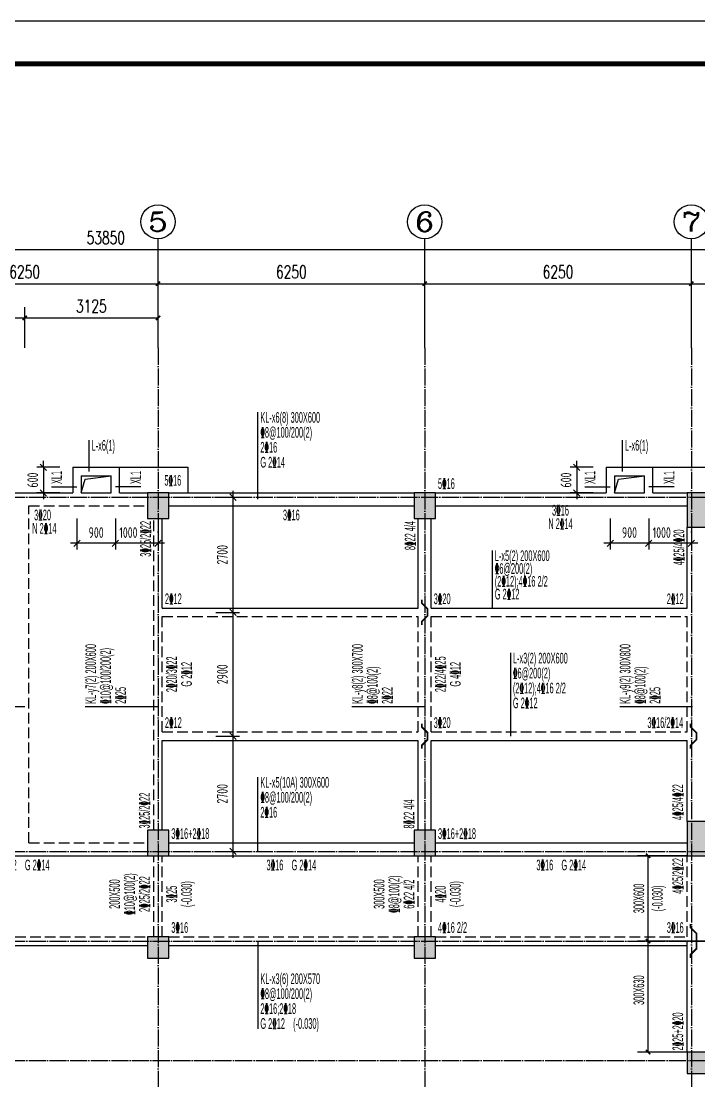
# Model space of a CAD drawing. Extents: x -441005 to 725361, y -182459 to 319313.
# Drawn here: x 319893 to 335775, y -116774 to -91950 of the extents above; entities that cross this region are included whole.
import ezdxf
from ezdxf.enums import TextEntityAlignment as Align

# ---------------------------------------------------------------- set-up
doc = ezdxf.new("R2010")
doc.units = 0
doc.header["$LTSCALE"] = 100
for name, pattern in [('DASHED', [0.75, 0.5, -0.25]), ('DOTE', [2.42, 2, -0.2, 0.02, -0.2]), ('HIDDEN', [7, 5, -2])]:
    doc.linetypes.add(name, pattern=pattern)
doc.layers.get('0').update_dxf_attribs({"linetype": 'CONTINUOUS'})
doc.layers.get('Defpoints').update_dxf_attribs({"linetype": 'CONTINUOUS'})
for name, color, linetype in [('AXIS', 3, 'CONTINUOUS'), ('AXIS_TEXT', 7, 'CONTINUOUS'), ('BEAM', 4, 'DASHED'), ('BEAM_CON', 4, 'CONTINUOUS'), ('B挑板&檐线', 6, 'CONTINUOUS'), ('COLU', 7, 'CONTINUOUS'), ('DOTE', 8, 'DOTE'), ('D洞口边线', 6, 'CONTINUOUS'), ('S审图修改', 2, 'CONTINUOUS'), ('吊筋', 1, 'CONTINUOUS'), ('图框', 7, 'CONTINUOUS'), ('尺寸标注', 3, 'CONTINUOUS'), ('梁平法1', 3, 'CONTINUOUS'), ('梁平法2', 8, 'CONTINUOUS')]:
    doc.layers.add(name, color=color, linetype=linetype)
doc.styles.add('_TCH_AXIS', font='COMPLEX', dxfattribs={"bigfont": 'GBCBIG'})
doc.styles.add('_TCH_DIM_T3', font='simplex_.ttf', dxfattribs={"width": 0.705882, "bigfont": 'GBCBIG'})
doc.styles.add('COMPLEX', font='COMPLEX')
doc.styles.add('DIM_FONT', font='tssdeng.shx', dxfattribs={"width": 0.7, "bigfont": '1.shx'})
doc.styles.get("Standard").update_dxf_attribs({"font": 'tssdeng.shx', "bigfont": '1.shx'})
doc.styles.add('梁平法', font='xxxxx.shx', dxfattribs={"bigfont": 'dxfs.shx'})
doc.dimstyles.new('_TCH_ARCH&&100', dxfattribs={"dimtxt": 297.5, "dimasz": 100, "dimexe": 250, "dimexo": 300, "dimgap": 126.25, "dimtad": 1, "dimdec": 0, "dimzin": 0, "dimdsep": 46, "dimtxsty": '_TCH_DIM_T3', "dimblk": 'ARCHTICK', "dimcen": 0.09, "dimclrt": 7, "dimazin": 2, "dimtfac": 1, "dimtdec": 0, "dimtix": 1, "dimtmove": 2, "dimatfit": 3, "dimfxl": 0, "dimtolj": 1, "dimtzin": 0, "dimarcsym": 0})
doc.dimstyles.new('axis', dxfattribs={"dimtxt": 300, "dimasz": 1, "dimexe": 250, "dimexo": 300, "dimgap": 150, "dimtad": 1, "dimdec": 0, "dimzin": 0, "dimdsep": 46, "dimtxsty": 'Standard', "dimblk": '_DIMX', "dimcen": 0.09, "dimse1": 1, "dimse2": 1, "dimclrt": 7, "dimadec": 1, "dimazin": 0, "dimtfac": 1, "dimtdec": 0, "dimtix": 1, "dimtmove": 2, "dimatfit": 3, "dimfxl": 0, "dimtolj": 1, "dimtzin": 0, "dimarcsym": 0})

# ---------------------------------------------------------------- blocks, each defined once
blk = doc.blocks.new('A2+1_2')
at = {"layer": '图框'}
blk.add_lwpolyline([(0, 0), (89100, 0), (89100, 42000), (0, 42000)], close=True, dxfattribs=at)
at = {"layer": '图框', "const_width": 120}
blk.add_lwpolyline([(2500, 1000), (88100, 1000), (88100, 41000), (2500, 41000)], close=True, dxfattribs=at)
blk = doc.blocks.new('_AXISO')
blk.add_circle((0, 0), 0.5)
at = {"layer": 'AXIS_TEXT', "style": 'COMPLEX', "width": 1.041667}
blk.add_attdef('A', text='', height=0.56, dxfattribs=at).set_placement((-0.25, -0.28), (0.25, -0.28), align=Align.FIT)
blk = doc.blocks.new('_ArchTick')
at = {"color": 0, "linetype": 'ByBlock', "const_width": 0.4}
blk.add_lwpolyline([(-0.5, -0.5), (0.5, 0.5)], dxfattribs=at)
blk = doc.blocks.new('*D2338')
at = {"layer": 'AXIS', "color": 0, "lineweight": -2}
for p, q in [((316850, -99600), (316850, -97850)), ((323100, -99600), (323100, -97850)), ((316850, -98100), (323100, -98100))]:
    blk.add_line(p, q, dxfattribs=at)
at = {"layer": 'Defpoints', "color": 0}
for p in [(323100, -98100), (316850, -99600), (323100, -99600)]:
    blk.add_point(p, dxfattribs=at)
at = {"layer": 'AXIS', "color": 0, "lineweight": -2, "xscale": 100, "yscale": 100, "zscale": 100, "rotation": 180}
blk.add_blockref('_ArchTick', (316850, -98100), dxfattribs=at)
at = {"layer": 'AXIS', "color": 0, "lineweight": -2, "xscale": 100, "yscale": 100, "zscale": 100}
blk.add_blockref('_ArchTick', (323100, -98100), dxfattribs=at)
at = {"layer": 'AXIS', "color": 7, "insert": (319975, -97824), "char_height": 297.5, "attachment_point": 5, "style": '_TCH_DIM_T3'}
blk.add_mtext('\\A1;6250', dxfattribs=at)
blk = doc.blocks.new('*D2339')
at = {"layer": 'AXIS', "color": 0, "lineweight": -2}
for p, q in [((323100, -99600), (323100, -97850)), ((329350, -99600), (329350, -97850)), ((323100, -98100), (329350, -98100))]:
    blk.add_line(p, q, dxfattribs=at)
at = {"layer": 'Defpoints', "color": 0}
for p in [(329350, -98100), (323100, -99600), (329350, -99600)]:
    blk.add_point(p, dxfattribs=at)
at = {"layer": 'AXIS', "color": 0, "lineweight": -2, "xscale": 100, "yscale": 100, "zscale": 100, "rotation": 180}
blk.add_blockref('_ArchTick', (323100, -98100), dxfattribs=at)
at = {"layer": 'AXIS', "color": 0, "lineweight": -2, "xscale": 100, "yscale": 100, "zscale": 100}
blk.add_blockref('_ArchTick', (329350, -98100), dxfattribs=at)
at = {"layer": 'AXIS', "color": 7, "insert": (326225, -97824), "char_height": 297.5, "attachment_point": 5, "style": '_TCH_DIM_T3'}
blk.add_mtext('\\A1;6250', dxfattribs=at)
blk = doc.blocks.new('*D2340')
at = {"layer": 'AXIS', "color": 0, "lineweight": -2}
for p, q in [((329350, -99600), (329350, -97850)), ((335600, -99600), (335600, -97850)), ((329350, -98100), (335600, -98100))]:
    blk.add_line(p, q, dxfattribs=at)
at = {"layer": 'Defpoints', "color": 0}
for p in [(335600, -98100), (329350, -99600), (335600, -99600)]:
    blk.add_point(p, dxfattribs=at)
at = {"layer": 'AXIS', "color": 0, "lineweight": -2, "xscale": 100, "yscale": 100, "zscale": 100, "rotation": 180}
blk.add_blockref('_ArchTick', (329350, -98100), dxfattribs=at)
at = {"layer": 'AXIS', "color": 0, "lineweight": -2, "xscale": 100, "yscale": 100, "zscale": 100}
blk.add_blockref('_ArchTick', (335600, -98100), dxfattribs=at)
at = {"layer": 'AXIS', "color": 7, "insert": (332475, -97824), "char_height": 297.5, "attachment_point": 5, "style": '_TCH_DIM_T3'}
blk.add_mtext('\\A1;6250', dxfattribs=at)
blk = doc.blocks.new('*D2345')
at = {"layer": 'AXIS', "color": 0, "lineweight": -2}
for p, q in [((316850, -99600), (316850, -98650)), ((319975, -99600), (319975, -98650)), ((316850, -98900), (319975, -98900))]:
    blk.add_line(p, q, dxfattribs=at)
at = {"layer": 'Defpoints', "color": 0}
for p in [(319975, -98900), (316850, -99600), (319975, -99600)]:
    blk.add_point(p, dxfattribs=at)
at = {"layer": 'AXIS', "color": 0, "lineweight": -2, "xscale": 100, "yscale": 100, "zscale": 100, "rotation": 180}
blk.add_blockref('_ArchTick', (316850, -98900), dxfattribs=at)
at = {"layer": 'AXIS', "color": 0, "lineweight": -2, "xscale": 100, "yscale": 100, "zscale": 100}
blk.add_blockref('_ArchTick', (319975, -98900), dxfattribs=at)
at = {"layer": 'AXIS', "color": 7, "insert": (318412, -98624), "char_height": 297.5, "attachment_point": 5, "style": '_TCH_DIM_T3'}
blk.add_mtext('\\A1;3125', dxfattribs=at)
blk = doc.blocks.new('*D2346')
at = {"layer": 'AXIS', "color": 0, "lineweight": -2}
for p, q in [((319975, -99600), (319975, -98650)), ((323100, -99600), (323100, -98650)), ((319975, -98900), (323100, -98900))]:
    blk.add_line(p, q, dxfattribs=at)
at = {"layer": 'Defpoints', "color": 0}
for p in [(323100, -98900), (319975, -99600), (323100, -99600)]:
    blk.add_point(p, dxfattribs=at)
at = {"layer": 'AXIS', "color": 0, "lineweight": -2, "xscale": 100, "yscale": 100, "zscale": 100, "rotation": 180}
blk.add_blockref('_ArchTick', (319975, -98900), dxfattribs=at)
at = {"layer": 'AXIS', "color": 0, "lineweight": -2, "xscale": 100, "yscale": 100, "zscale": 100}
blk.add_blockref('_ArchTick', (323100, -98900), dxfattribs=at)
at = {"layer": 'AXIS', "color": 7, "insert": (321537, -98624), "char_height": 297.5, "attachment_point": 5, "style": '_TCH_DIM_T3'}
blk.add_mtext('\\A1;3125', dxfattribs=at)
blk = doc.blocks.new('*D2355')
at = {"layer": 'Defpoints', "color": 0}
for p in [(334586, -113500), (335500, -113500), (335500, -116100)]:
    blk.add_point(p, dxfattribs=at)
at = {"layer": '梁平法2', "color": 0, "lineweight": -2}
for p, q in [((335500, -113500), (334336, -113500)), ((334586, -116100), (334586, -113500)), ((335500, -116100), (334336, -116100))]:
    blk.add_line(p, q, dxfattribs=at)
at = {"layer": '梁平法2', "color": 0, "lineweight": -2, "xscale": 100, "yscale": 100, "zscale": 100}
for p, rotation in [((334586, -113500), 90), ((334586, -116100), 270)]:
    blk.add_blockref('_ArchTick', p, dxfattribs=dict(at, rotation=rotation))
blk = doc.blocks.new('*D2356')
at = {"layer": 'Defpoints', "color": 0}
for p in [(334586, -111500), (335500, -111500), (335500, -113500)]:
    blk.add_point(p, dxfattribs=at)
at = {"layer": '梁平法2', "color": 0, "lineweight": -2}
for p, q in [((335500, -111500), (334336, -111500)), ((334586, -113500), (334586, -111500)), ((335500, -113500), (334336, -113500))]:
    blk.add_line(p, q, dxfattribs=at)
at = {"layer": '梁平法2', "color": 0, "lineweight": -2, "xscale": 100, "yscale": 100, "zscale": 100}
for p, rotation in [((334586, -111500), 90), ((334586, -113500), 270)]:
    blk.add_blockref('_ArchTick', p, dxfattribs=dict(at, rotation=rotation))
blk = doc.blocks.new('*D2767')
at = {"layer": 'AXIS', "color": 0, "lineweight": -2}
for p, q in [((294950, -99600), (294950, -97050)), ((348800, -99600), (348800, -97050)), ((294950, -97300), (348800, -97300))]:
    blk.add_line(p, q, dxfattribs=at)
at = {"layer": 'Defpoints', "color": 0}
for p in [(348800, -97300), (294950, -99600), (348800, -99600)]:
    blk.add_point(p, dxfattribs=at)
at = {"layer": 'AXIS', "color": 0, "lineweight": -2, "xscale": 100, "yscale": 100, "zscale": 100, "rotation": 180}
blk.add_blockref('_ArchTick', (294950, -97300), dxfattribs=at)
at = {"layer": 'AXIS', "color": 0, "lineweight": -2, "xscale": 100, "yscale": 100, "zscale": 100}
blk.add_blockref('_ArchTick', (348800, -97300), dxfattribs=at)
at = {"layer": 'AXIS', "color": 7, "insert": (321875, -97024), "char_height": 297.5, "attachment_point": 5, "style": '_TCH_DIM_T3'}
blk.add_mtext('\\A1;53850', dxfattribs=at)
blk = doc.blocks.new('*D2768')
at = {"layer": 'AXIS', "color": 0, "lineweight": -2}
for p, q in [((335600, -99300), (335600, -97850)), ((342800, -99300), (342800, -97850)), ((335600, -98100), (342800, -98100))]:
    blk.add_line(p, q, dxfattribs=at)
at = {"layer": 'Defpoints', "color": 0}
for p in [(342800, -98100), (335600, -99300), (342800, -99300)]:
    blk.add_point(p, dxfattribs=at)
at = {"layer": 'AXIS', "color": 0, "lineweight": -2, "xscale": 100, "yscale": 100, "zscale": 100, "rotation": 180}
blk.add_blockref('_ArchTick', (335600, -98100), dxfattribs=at)
at = {"layer": 'AXIS', "color": 0, "lineweight": -2, "xscale": 100, "yscale": 100, "zscale": 100}
blk.add_blockref('_ArchTick', (342800, -98100), dxfattribs=at)
at = {"layer": 'AXIS', "color": 7, "insert": (339200, -97824), "char_height": 297.5, "attachment_point": 5, "style": '_TCH_DIM_T3'}
blk.add_mtext('\\A1;7200', dxfattribs=at)
blk = doc.blocks.new('_OBLIQUE')
at = {"color": 0, "linetype": 'ByBlock'}
blk.add_line((-0.5, -0.5), (0.5, 0.5), dxfattribs=at)
blk = doc.blocks.new('*D3009')
at = {"layer": 'Defpoints', "color": 0}
for p in [(324158.19864, -108700), (324858.19864, -108700), (324158.19864, -111400)]:
    blk.add_point(p, dxfattribs=at)
at = {"layer": '尺寸标注', "color": 0, "lineweight": -2}
for p, q in [((324458.19864, -108700), (325008.19864, -108700)), ((324858.19864, -111550), (324858.19864, -108550)), ((324458.19864, -111400), (325008.19864, -111400))]:
    blk.add_line(p, q, dxfattribs=at)
at = {"layer": '尺寸标注', "color": 0, "lineweight": -2, "xscale": 150, "yscale": 150, "zscale": 150}
for p, rotation in [((324858.19864, -108700), 90), ((324858.19864, -111400), 270)]:
    blk.add_blockref('_OBLIQUE', p, dxfattribs=dict(at, rotation=rotation))
at = {"layer": '尺寸标注', "color": 7, "insert": (324608.19864, -110050), "char_height": 250, "attachment_point": 5, "rotation": 90, "style": 'DIM_FONT'}
blk.add_mtext('\\A1;2700', dxfattribs=at)
blk = doc.blocks.new('_DIMX')
blk.add_line((-150, 0), (150, 0))
at = {"const_width": 50}
blk.add_lwpolyline([(-70, -70), (70, 70)], dxfattribs=at)
blk = doc.blocks.new('*D3010')
at = {"layer": 'Defpoints', "color": 0}
for p in [(324158.19864, -105800), (324858.19864, -105800), (324158.19864, -108700)]:
    blk.add_point(p, dxfattribs=at)
at = {"layer": '尺寸标注', "color": 0, "lineweight": -2}
for p, q in [((324858.19864, -108850), (324858.19864, -105650)), ((324458.19864, -105800), (325008.19864, -105800)), ((324458.19864, -108700), (325008.19864, -108700))]:
    blk.add_line(p, q, dxfattribs=at)
at = {"layer": '尺寸标注', "color": 0, "lineweight": -2, "xscale": 150, "yscale": 150, "zscale": 150}
for p, rotation in [((324858.19864, -105800), 90), ((324858.19864, -108700), 270)]:
    blk.add_blockref('_OBLIQUE', p, dxfattribs=dict(at, rotation=rotation))
at = {"layer": '尺寸标注', "color": 7, "insert": (324608.19864, -107250), "char_height": 250, "attachment_point": 5, "rotation": 90, "style": 'DIM_FONT'}
blk.add_mtext('\\A1;2900', dxfattribs=at)
blk = doc.blocks.new('*D3011')
at = {"layer": 'Defpoints', "color": 0}
for p in [(324158.19864, -103100), (324858.19864, -103100), (324158.19864, -105800)]:
    blk.add_point(p, dxfattribs=at)
at = {"layer": '尺寸标注', "color": 0, "lineweight": -2}
for p, q in [((324858.19864, -105950), (324858.19864, -102950)), ((324458.19864, -103100), (325008.19864, -103100)), ((324458.19864, -105800), (325008.19864, -105800))]:
    blk.add_line(p, q, dxfattribs=at)
at = {"layer": '尺寸标注', "color": 0, "lineweight": -2, "xscale": 150, "yscale": 150, "zscale": 150}
for p, rotation in [((324858.19864, -103100), 90), ((324858.19864, -105800), 270)]:
    blk.add_blockref('_OBLIQUE', p, dxfattribs=dict(at, rotation=rotation))
at = {"layer": '尺寸标注', "color": 7, "insert": (324608.19864, -104450), "char_height": 250, "attachment_point": 5, "rotation": 90, "style": 'DIM_FONT'}
blk.add_mtext('\\A1;2700', dxfattribs=at)
blk = doc.blocks.new('*D3015')
at = {"layer": 'Defpoints', "color": 0}
for p in [(321200, -103300), (322100, -103300), (321200, -104180)]:
    blk.add_point(p, dxfattribs=at)
at = {"layer": '尺寸标注', "color": 0, "lineweight": -2}
for p, q in [((321200, -103600), (321200, -104330)), ((322100, -103600), (322100, -104330)), ((322250, -104180), (321050, -104180))]:
    blk.add_line(p, q, dxfattribs=at)
at = {"layer": '尺寸标注', "color": 0, "lineweight": -2, "xscale": 150, "yscale": 150, "zscale": 150, "rotation": 180}
blk.add_blockref('_OBLIQUE', (321200, -104180), dxfattribs=at)
at = {"layer": '尺寸标注', "color": 0, "lineweight": -2, "xscale": 150, "yscale": 150, "zscale": 150}
blk.add_blockref('_OBLIQUE', (322100, -104180), dxfattribs=at)
at = {"layer": '尺寸标注', "color": 7, "insert": (321650, -103930), "char_height": 250, "attachment_point": 5, "style": 'DIM_FONT'}
blk.add_mtext('\\A1;900', dxfattribs=at)
blk = doc.blocks.new('*D3016')
at = {"layer": 'Defpoints', "color": 0}
for p in [(321100, -102400), (320413, -103000), (321100, -103000)]:
    blk.add_point(p, dxfattribs=at)
at = {"layer": '尺寸标注', "color": 0, "lineweight": -2}
for p, q in [((320413, -102400), (320413, -102250)), ((320800, -102400), (320263, -102400)), ((320413, -102400), (320413, -103000)), ((320800, -103000), (320263, -103000)), ((320413, -103000), (320413, -103150))]:
    blk.add_line(p, q, dxfattribs=at)
at = {"layer": '尺寸标注', "color": 0, "lineweight": -2, "xscale": 150, "yscale": 150, "zscale": 150}
for p, rotation in [((320413, -102400), 270), ((320413, -103000), 90)]:
    blk.add_blockref('_OBLIQUE', p, dxfattribs=dict(at, rotation=rotation))
at = {"layer": '尺寸标注', "color": 7, "insert": (320163, -102700), "char_height": 250, "attachment_point": 5, "rotation": 90, "style": 'DIM_FONT'}
blk.add_mtext('\\A1;600', dxfattribs=at)
blk = doc.blocks.new('*D3017')
at = {"layer": 'Defpoints', "color": 0}
for p in [(333700, -103300), (334600, -103300), (333700, -104180)]:
    blk.add_point(p, dxfattribs=at)
at = {"layer": '尺寸标注', "color": 0, "lineweight": -2}
for p, q in [((333700, -103600), (333700, -104330)), ((334600, -103600), (334600, -104330)), ((334750, -104180), (333550, -104180))]:
    blk.add_line(p, q, dxfattribs=at)
at = {"layer": '尺寸标注', "color": 0, "lineweight": -2, "xscale": 150, "yscale": 150, "zscale": 150, "rotation": 180}
blk.add_blockref('_OBLIQUE', (333700, -104180), dxfattribs=at)
at = {"layer": '尺寸标注', "color": 0, "lineweight": -2, "xscale": 150, "yscale": 150, "zscale": 150}
blk.add_blockref('_OBLIQUE', (334600, -104180), dxfattribs=at)
at = {"layer": '尺寸标注', "color": 7, "insert": (334150, -103930), "char_height": 250, "attachment_point": 5, "style": 'DIM_FONT'}
blk.add_mtext('\\A1;900', dxfattribs=at)
blk = doc.blocks.new('*D3018')
at = {"layer": 'Defpoints', "color": 0}
for p in [(333600, -102400), (332913, -103000), (333600, -103000)]:
    blk.add_point(p, dxfattribs=at)
at = {"layer": '尺寸标注', "color": 0, "lineweight": -2}
for p, q in [((332913, -102400), (332913, -102250)), ((333300, -102400), (332763, -102400)), ((332913, -102400), (332913, -103000)), ((333300, -103000), (332763, -103000)), ((332913, -103000), (332913, -103150))]:
    blk.add_line(p, q, dxfattribs=at)
at = {"layer": '尺寸标注', "color": 0, "lineweight": -2, "xscale": 150, "yscale": 150, "zscale": 150}
for p, rotation in [((332913, -102400), 270), ((332913, -103000), 90)]:
    blk.add_blockref('_OBLIQUE', p, dxfattribs=dict(at, rotation=rotation))
at = {"layer": '尺寸标注', "color": 7, "insert": (332663, -102700), "char_height": 250, "attachment_point": 5, "rotation": 90, "style": 'DIM_FONT'}
blk.add_mtext('\\A1;600', dxfattribs=at)
blk = doc.blocks.new('*D3019')
at = {"layer": 'Defpoints', "color": 0}
for p in [(322100, -103300), (323100, -103300), (322100, -104180)]:
    blk.add_point(p, dxfattribs=at)
at = {"layer": '尺寸标注', "color": 0, "lineweight": -2}
for p, q in [((322100, -103600), (322100, -104330)), ((323100, -103600), (323100, -104330)), ((323250, -104180), (321950, -104180))]:
    blk.add_line(p, q, dxfattribs=at)
at = {"layer": '尺寸标注', "color": 0, "lineweight": -2, "xscale": 150, "yscale": 150, "zscale": 150, "rotation": 180}
blk.add_blockref('_OBLIQUE', (322100, -104180), dxfattribs=at)
at = {"layer": '尺寸标注', "color": 0, "lineweight": -2, "xscale": 150, "yscale": 150, "zscale": 150}
blk.add_blockref('_OBLIQUE', (323100, -104180), dxfattribs=at)
at = {"layer": '尺寸标注', "color": 7, "insert": (322406, -103930), "char_height": 250, "attachment_point": 5, "style": 'DIM_FONT'}
blk.add_mtext('\\A1;1000', dxfattribs=at)
blk = doc.blocks.new('*D3020')
at = {"layer": 'Defpoints', "color": 0}
for p in [(334600, -103300), (335600, -103300), (334600, -104180)]:
    blk.add_point(p, dxfattribs=at)
at = {"layer": '尺寸标注', "color": 0, "lineweight": -2}
for p, q in [((334600, -103600), (334600, -104330)), ((335600, -103600), (335600, -104330)), ((335750, -104180), (334450, -104180))]:
    blk.add_line(p, q, dxfattribs=at)
at = {"layer": '尺寸标注', "color": 0, "lineweight": -2, "xscale": 150, "yscale": 150, "zscale": 150, "rotation": 180}
blk.add_blockref('_OBLIQUE', (334600, -104180), dxfattribs=at)
at = {"layer": '尺寸标注', "color": 0, "lineweight": -2, "xscale": 150, "yscale": 150, "zscale": 150}
blk.add_blockref('_OBLIQUE', (335600, -104180), dxfattribs=at)
at = {"layer": '尺寸标注', "color": 7, "insert": (334906, -103930), "char_height": 250, "attachment_point": 5, "style": 'DIM_FONT'}
blk.add_mtext('\\A1;1000', dxfattribs=at)

msp = doc.modelspace()

# ---------------------------------------------------------------- hatches: boundary and pattern name
at = {"layer": 'COLU'}
for points in [[(323350, -103600), (323350, -103000), (322850, -103000), (322850, -103600)], [(329600, -103600), (329600, -103000), (329100, -103000), (329100, -103600)], [(336100, -103800), (336100, -103000), (335500, -103000), (335500, -103800)], [(336100, -111500), (336100, -110700), (335500, -110700), (335500, -111500)], [(323350, -111500), (323350, -110900), (322850, -110900), (322850, -111500)], [(329600, -111500), (329600, -110900), (329100, -110900), (329100, -111500)], [(323350, -113900), (323350, -113400), (322850, -113400), (322850, -113900)], [(329600, -113900), (329600, -113400), (329100, -113400), (329100, -113900)], [(336000, -116600), (336000, -116100), (335500, -116100), (335500, -116600)]]:
    msp.add_hatch(color=251, dxfattribs=at).paths.add_polyline_path(points)

# ---------------------------------------------------------------- linework, layer by layer
at = {"layer": 'AXIS'}
for p, q in [((323100, -99600), (323100, -97050)), ((329350, -99600), (329350, -97050)), ((335600, -99600), (335600, -97050))]:
    msp.add_line(p, q, dxfattribs=at)
at = {"layer": 'BEAM', "linetype": 'HIDDEN', "ltscale": 0.5}
for p, q in [((320075, -103300), (322850, -103300)), ((320075, -111200), (320075, -103300)), ((323000, -110900), (323000, -103600)), ((323200, -105900), (329200, -105900)), ((323200, -108600), (323200, -105900)), ((329200, -108600), (329200, -105900)), ((329500, -105900), (335500, -105900)), ((329500, -108600), (329500, -105900)), ((335500, -108600), (335500, -105900)), ((323200, -108600), (329200, -108600)), ((329500, -108600), (335500, -108600)), ((320075, -111200), (322850, -111200)), ((323000, -113400), (323000, -111500)), ((323200, -113400), (323200, -111500)), ((329200, -113400), (329200, -111500)), ((329500, -113400), (329500, -111500)), ((335501.7, -113400), (335500, -111500)), ((316950, -113400), (322850, -113400)), ((323350, -113400), (329100, -113400)), ((329600, -113400), (335501.7, -113400))]:
    msp.add_line(p, q, dxfattribs=at)
at = {"layer": 'BEAM_CON'}
for p, q in [((321100, -102400), (322200, -102400)), ((321100, -102400), (321100, -103000)), ((322200, -103000), (322200, -102400)), ((333600, -102400), (334700, -102400)), ((333600, -102400), (333600, -103000)), ((334700, -103000), (334700, -102400)), ((321300, -102600), (322000, -102600)), ((321300, -102600), (321300, -103000)), ((322000, -103000), (322000, -102600)), ((333800, -102600), (334500, -102600)), ((333800, -102600), (333800, -103000)), ((334500, -103000), (334500, -102600)), ((317100, -103000), (321100, -103000)), ((321300, -103000), (322000, -103000)), ((322200, -103000), (322850, -103000)), ((323350, -103000), (329100, -103000)), ((329600, -103000), (333600, -103000)), ((333800, -103000), (334500, -103000)), ((334700, -103000), (335500, -103000)), ((323350, -103300), (329100, -103300)), ((329600, -103300), (335500, -103300)), ((323200, -105700), (323200, -103600)), ((329200, -105700), (329200, -103600)), ((329500, -105700), (329500, -103600)), ((335500, -105700), (335500, -103800)), ((323200, -105700), (329200, -105700)), ((329500, -105700), (335500, -105700)), ((323200, -108800), (329200, -108800)), ((323200, -110900), (323200, -108800)), ((329200, -110900), (329200, -108800)), ((329500, -108800), (335500, -108800)), ((329500, -110900), (329500, -108800)), ((335500, -110700), (335500, -108800)), ((323350, -111200), (329100, -111200)), ((329600, -111200), (335500, -111200)), ((317100, -111500), (322850, -111500)), ((323350, -111500), (329100, -111500)), ((329600, -111500), (335500, -111500)), ((316950, -113600), (322850, -113600)), ((323350, -113600), (329100, -113600)), ((329600, -113600), (335500, -113600)), ((335500, -116100), (335500, -113500)), ((341600, -113500), (335500, -113500))]:
    msp.add_line(p, q, dxfattribs=at)
at = {"layer": 'B挑板&檐线'}
for points in [[(322200, -103000), (322200, -102400), (323800, -102400), (323800, -103000)], [(334700, -103000), (334700, -102400), (336300, -102400), (336300, -103000)]]:
    msp.add_lwpolyline(points, dxfattribs=at)
at = {"layer": 'COLU'}
for points in [[(323350, -103600), (323350, -103000), (322850, -103000), (322850, -103600)], [(329600, -103600), (329600, -103000), (329100, -103000), (329100, -103600)], [(336100, -103800), (336100, -103000), (335500, -103000), (335500, -103800)], [(336100, -111500), (336100, -110700), (335500, -110700), (335500, -111500)], [(323350, -111500), (323350, -110900), (322850, -110900), (322850, -111500)], [(329600, -111500), (329600, -110900), (329100, -110900), (329100, -111500)], [(323350, -113900), (323350, -113400), (322850, -113400), (322850, -113900)], [(329600, -113900), (329600, -113400), (329100, -113400), (329100, -113900)], [(336000, -116600), (336000, -116100), (335500, -116100), (335500, -116600)]]:
    msp.add_lwpolyline(points, close=True, dxfattribs=at)
at = {"layer": 'DOTE', "ltscale": 2}
for p, q in [((323100, -99600), (323100, -117700)), ((329350, -99600), (329350, -117700)), ((335600, -99600), (335600, -117700)), ((293450, -103100), (352200, -103100)), ((293450, -111400), (352200, -111400)), ((293450, -113500), (352200, -113500)), ((293450, -116300), (352200, -116300))]:
    msp.add_line(p, q, dxfattribs=at)
at = {"layer": 'D洞口边线'}
for points in [[(321300, -103000), (321395.8, -102679.2), (322000, -102600)], [(333800, -103000), (333895.8, -102679.2), (334500, -102600)]]:
    msp.add_lwpolyline(points, dxfattribs=at)
at = {"layer": '吊筋', "const_width": 40}
for points in [[(329282, -106096), (329282, -106016), (329418, -105880), (329418, -105720), (329282, -105584), (329282, -105504)], [(329282, -108996), (329282, -108916), (329418, -108780), (329418, -108620), (329282, -108484), (329282, -108404)], [(335582, -108996), (335582, -108916), (335718, -108780), (335718, -108620), (335582, -108484), (335582, -108404)], [(335582, -113896), (335582, -113816), (335718, -113680), (335718, -113320), (335582, -113184), (335582, -113104)]]:
    msp.add_lwpolyline(points, dxfattribs=at)
at = {"layer": '梁平法1'}
for p, q in [((325437.6, -103150), (325437.6, -101107.5)), ((330930.9, -104347), (330930.9, -105700)), ((331357.8, -106746.6), (331357.8, -108700)), ((325437.6, -111400), (325437.6, -109657.5)), ((325437.6, -113500), (325437.6, -115554.8))]:
    msp.add_line(p, q, dxfattribs=at)
at = {"layer": '梁平法2', "color": 6}
for p, q in [((321481.4, -101765.6), (321481.4, -102500)), ((333981.4, -101765.6), (333981.4, -102500)), ((320600, -102855.2), (321200, -102855.2)), ((322700, -102855.2), (322100, -102855.2)), ((333100, -102855.2), (333700, -102855.2)), ((335200, -102855.2), (334600, -102855.2)), ((318995.2, -108003.4), (319975, -108003.4)), ((321395.2, -108003.4), (323100, -108003.4)), ((327645.2, -108003.4), (329350, -108003.4)), ((333920.2, -108003.4), (335625, -108003.4))]:
    msp.add_line(p, q, dxfattribs=at)

# ---------------------------------------------------------------- block references
msp.add_blockref('A2+1_2', (284450, -133950))
at = {"layer": 'AXIS'}
ref = msp.add_blockref('_AXISO', (323100, -96650), dxfattribs=dict(at, xscale=800, yscale=800, zscale=800))
ref.add_attrib('A', '5', dxfattribs={"layer": 'AXIS_TEXT', "height": 452.5, "style": '_TCH_AXIS', "width": 1.5}).set_placement((322873.7, -96876.3), (323326.3, -96876.3), align=Align.FIT)
ref = msp.add_blockref('_AXISO', (329350, -96650), dxfattribs=dict(at, xscale=800, yscale=800, zscale=800))
ref.add_attrib('A', '6', dxfattribs={"layer": 'AXIS_TEXT', "height": 452.5, "style": '_TCH_AXIS', "width": 1.5}).set_placement((329123.7, -96876.3), (329576.3, -96876.3), align=Align.FIT)
ref = msp.add_blockref('_AXISO', (335600, -96650), dxfattribs=dict(at, xscale=800, yscale=800, zscale=800))
ref.add_attrib('A', '7', dxfattribs={"layer": 'AXIS_TEXT', "height": 452.5, "style": '_TCH_AXIS', "width": 1.5}).set_placement((335373.7, -96876.3), (335826.3, -96876.3), align=Align.FIT)

# ---------------------------------------------------------------- texts
at = {"layer": 'S审图修改', "style": '梁平法', "width": 0.5}
msp.add_text('%%13210@100/200(2)', height=250, rotation=90, dxfattribs=at).set_placement((321997.8, -107942.7))
at = {"layer": '梁平法1', "style": '梁平法', "width": 0.5}
for s, p in [('KL-x6(8) 300X600', (325498.2, -101357.1)), ('%%1328@100/200(2)', (325498.2, -101707.1)), ('2%%13216', (325498.2, -102057.1)), ('G 2%%13214', (325498.2, -102407.1)), ('5%%13216', (329661.6, -102907.2)), ('N 2%%13214', (320151.8, -103957.1)), ('L-x5(2) 200X600', (330993.4, -104597)), ('%%1326@200(2)', (330993.4, -104897)), ('(2%%13212);4%%13216 2/2', (330993.4, -105197)), ('G 2%%13212', (330993.4, -105497)), ('2%%13212', (323261.6, -105607.2)), ('3%%13220', (329561.6, -105607.2)), ('L-x3(2) 200X600', (331418.4, -106997)), ('%%1326@200(2)', (331418.4, -107347)), ('(2%%13212);4%%13216 2/2', (331418.4, -107697)), ('G 2%%13212', (331418.4, -108047)), ('2%%13212', (323261.6, -108507.2)), ('3%%13220', (329561.6, -108507.2)), ('KL-x5(10A) 300X600', (325498.2, -109907.1)), ('%%1328@100/200(2)', (325498.2, -110257.1)), ('2%%13216', (325498.2, -110607.1)), ('3%%13216+2%%13218', (323411.6, -111107.2)), ('3%%13216+2%%13218', (329661.6, -111107.2)), ('3%%13216', (323411.6, -113307.2)), ('4%%13216 2/2', (329661.6, -113307.2)), ('KL-x3(6) 200X570', (325498.2, -114506.6)), ('%%1328@100/200(2)', (325498.2, -114856.6)), ('2%%13216;2%%13218', (325498.2, -115206.6)), ('G 2%%13212    (-0.030)', (325498.2, -115556.6))]:
    msp.add_text(s, height=250, dxfattribs=at).set_placement(p)
for s, p in [('5%%13216', (323446.7, -102907.2)), ('N 2%%13214', (332533.3, -103922.2))]:
    msp.add_text(s, height=250, dxfattribs=at).set_placement(p, align=Align.BOTTOM_CENTER)
for s, p in [('3%%13220', (320393.8, -103642.8)), ('3%%13216', (326225, -103642.8)), ('3%%13222    G 2%%13214', (319975, -111842.8)), ('3%%13216    G 2%%13214', (326225, -111842.8)), ('3%%13216    G 2%%13214', (332550, -111842.8))]:
    msp.add_text(s, height=250, rotation=360, dxfattribs=at).set_placement(p, align=Align.CENTER)
msp.add_text('3%%13216', height=250, rotation=360, dxfattribs=at).set_placement((332533.3, -103607.1), align=Align.BOTTOM_CENTER)
for s, p in [('2%%13212', (335419.2, -105607.2)), ('3%%13216/2%%13214', (335408.3, -108507.2)), ('3%%13216', (335420.1, -113307.2))]:
    msp.add_text(s, height=250, dxfattribs=at).set_placement(p, align=Align.RIGHT)
at = {"layer": '梁平法2', "color": 6, "style": '梁平法', "width": 0.5}
for p in [(321543.9, -102012), (334043.9, -102012)]:
    msp.add_text('L-x6(1)', height=250, dxfattribs=at).set_placement(p)
for s, p in [('XL1', (320846.5, -102792.7)), ('XL1', (322703.5, -102792.7)), ('XL1', (333346.5, -102792.7)), ('XL1', (335203.5, -102792.7)), ('KL-y7(2) 200X600', (321647.8, -107942.7)), ('KL-y8(2) 300X700', (327897.8, -107942.7)), ('KL-y9(2) 300X800', (334172.8, -107942.7)), ('%%1328@100(2)', (328247.8, -107942.7)), ('%%1328@100(2)', (334522.8, -107942.7)), ('2%%13225', (322347.8, -107942.7)), ('2%%13222', (328597.8, -107942.7)), ('2%%13225', (334872.8, -107942.7)), ('4%%13225/4%%13222', (335407.2, -110664)), ('3%%13225/2%%13222', (322907.2, -110864)), ('8%%13222 4/4', (329107.2, -110864)), ('2%%13225+2%%13220', (335407.2, -116064))]:
    msp.add_text(s, height=250, rotation=90, dxfattribs=at).set_placement(p)
for s, p in [('3%%13225/2%%13222', (322932.2, -103658.3)), ('8%%13222 4/4', (329132.2, -103658.3)), ('4%%13225/4%%13220', (335432.2, -103858.3)), ('4%%13225/2%%13222', (335407.2, -111554.6))]:
    msp.add_text(s, height=250, rotation=90, dxfattribs=at).set_placement(p, align=Align.RIGHT)
for s, p in [('2%%13220/3%%13222', (323542.8, -107250)), ('G 2%%13212', (323892.8, -107250)), ('2%%13222/4%%13225', (329842.8, -107250)), ('G 4%%13212', (330192.8, -107250)), ('%%13210@100(2)', (322557.2, -112400)), ('200X500', (322207.2, -112400)), ('2%%13225/2%%13222', (322907.2, -112400)), ('(-0.030)', (323892.8, -112400)), ('300X500', (328407.2, -112400)), ('%%1328@100(2)', (328757.2, -112400)), ('6%%13222 4/2', (329107.2, -112400)), ('(-0.030)', (330192.8, -112400)), ('300X600', (334493.6, -112500)), ('3%%13225', (323542.8, -112400)), ('4%%13220', (329842.8, -112400)), ('(-0.030)', (334929.2, -112500)), ('300X630', (334493.6, -114650))]:
    msp.add_text(s, height=250, rotation=90, dxfattribs=at).set_placement(p, align=Align.CENTER)

# ---------------------------------------------------------------- dimensions: what is measured, and where the dimension line sits
at = {"layer": 'AXIS'}
for p1, p2, distance, picture, middle in [((294950, -99600), (348800, -99600), 2300, '*D2767', (321875, -97023.6)), ((316850, -99600), (323100, -99600), 1500, '*D2338', (319975, -97823.6)), ((323100, -99600), (329350, -99600), 1500, '*D2339', (326225, -97823.6)), ((329350, -99600), (335600, -99600), 1500, '*D2340', (332475, -97823.6)), ((335600, -99300), (342800, -99300), 1200, '*D2768', (339200, -97823.6)), ((316850, -99600), (319975, -99600), 700, '*D2345', (318412.5, -98623.6)), ((319975, -99600), (323100, -99600), 700, '*D2346', (321537.5, -98623.6))]:
    dim = msp.add_aligned_dim(p1=p1, p2=p2, distance=distance, dimstyle='_TCH_ARCH&&100', override={"dimexo": 0}, dxfattribs=at)
    dim.commit()
    dim.dimension.update_dxf_attribs({"geometry": picture, "text_midpoint": middle})
at = {"layer": '尺寸标注'}
for base, p1, p2, picture, middle in [((320413.2, -103000), (321100, -102400), (321100, -103000), '*D3016', (320163.2, -102700)), ((332913.2, -103000), (333600, -102400), (333600, -103000), '*D3018', (332663.2, -102700))]:
    dim = msp.add_linear_dim(base=base, p1=p1, p2=p2, angle=90, dimstyle='axis', override={"dimtxt": 250, "dimasz": 150, "dimexe": 150, "dimgap": 125, "dimtxsty": 'DIM_FONT', "dimblk1": 'OBLIQUE', "dimblk2": 'OBLIQUE', "dimsah": 1, "dimdle": 150, "dimse1": 0, "dimse2": 0}, dxfattribs=at)
    dim.commit()
    dim.dimension.update_dxf_attribs({"geometry": picture, "text_midpoint": middle})
for p1, p2, picture, middle in [((324158.2, -105800), (324158.2, -103100), '*D3011', (324608.2, -104450)), ((324158.2, -108700), (324158.2, -105800), '*D3010', (324608.2, -107250)), ((324158.2, -111400), (324158.2, -108700), '*D3009', (324608.2, -110050))]:
    dim = msp.add_aligned_dim(p1=p1, p2=p2, distance=-700, dimstyle='axis', override={"dimtxt": 250, "dimasz": 150, "dimexe": 150, "dimgap": 125, "dimtxsty": 'DIM_FONT', "dimblk1": 'OBLIQUE', "dimblk2": 'OBLIQUE', "dimsah": 1, "dimdle": 150, "dimse1": 0, "dimse2": 0}, dxfattribs=at)
    dim.commit()
    dim.dimension.update_dxf_attribs({"geometry": picture, "text_midpoint": middle})
for base, p1, p2, picture, middle in [((321200, -104179.6), (322100, -103300), (321200, -103300), '*D3015', (321650, -103929.6)), ((333700, -104179.6), (334600, -103300), (333700, -103300), '*D3017', (334150, -103929.6))]:
    dim = msp.add_linear_dim(base=base, p1=p1, p2=p2, dimstyle='axis', override={"dimtxt": 250, "dimasz": 150, "dimexe": 150, "dimgap": 125, "dimtxsty": 'DIM_FONT', "dimblk1": 'OBLIQUE', "dimblk2": 'OBLIQUE', "dimsah": 1, "dimdle": 150, "dimse1": 0, "dimse2": 0}, dxfattribs=at)
    dim.commit()
    dim.dimension.update_dxf_attribs({"geometry": picture, "text_midpoint": middle})
for base, p1, p2, picture, middle in [((322100, -104179.6), (323100, -103300), (322100, -103300), '*D3019', (322405.5, -103929.6)), ((334600, -104179.6), (335600, -103300), (334600, -103300), '*D3020', (334905.5, -103929.6))]:
    dim = msp.add_linear_dim(base=base, p1=p1, p2=p2, dimstyle='axis', override={"dimtxt": 250, "dimasz": 150, "dimexe": 150, "dimgap": 125, "dimtxsty": 'DIM_FONT', "dimblk1": 'OBLIQUE', "dimblk2": 'OBLIQUE', "dimsah": 1, "dimdle": 150, "dimse1": 0, "dimse2": 0}, dxfattribs=at)
    dim.commit()
    dim.dimension.update_dxf_attribs({"geometry": picture, "text_midpoint": middle, "dimtype": 160})
at = {"layer": '梁平法2', "color": 6}
for p1, p2, picture, middle in [((335500, -113500), (335500, -111500), '*D2356', (334586.4, -112500)), ((335500, -116100), (335500, -113500), '*D2355', (334586.4, -114800))]:
    dim = msp.add_aligned_dim(p1=p1, p2=p2, distance=913.6, text=' ', dimstyle='_TCH_ARCH&&100', override={"dimexo": 0}, dxfattribs=at)
    dim.commit()
    dim.dimension.update_dxf_attribs({"geometry": picture, "text_midpoint": middle})

doc.saveas('drawing.dxf')
